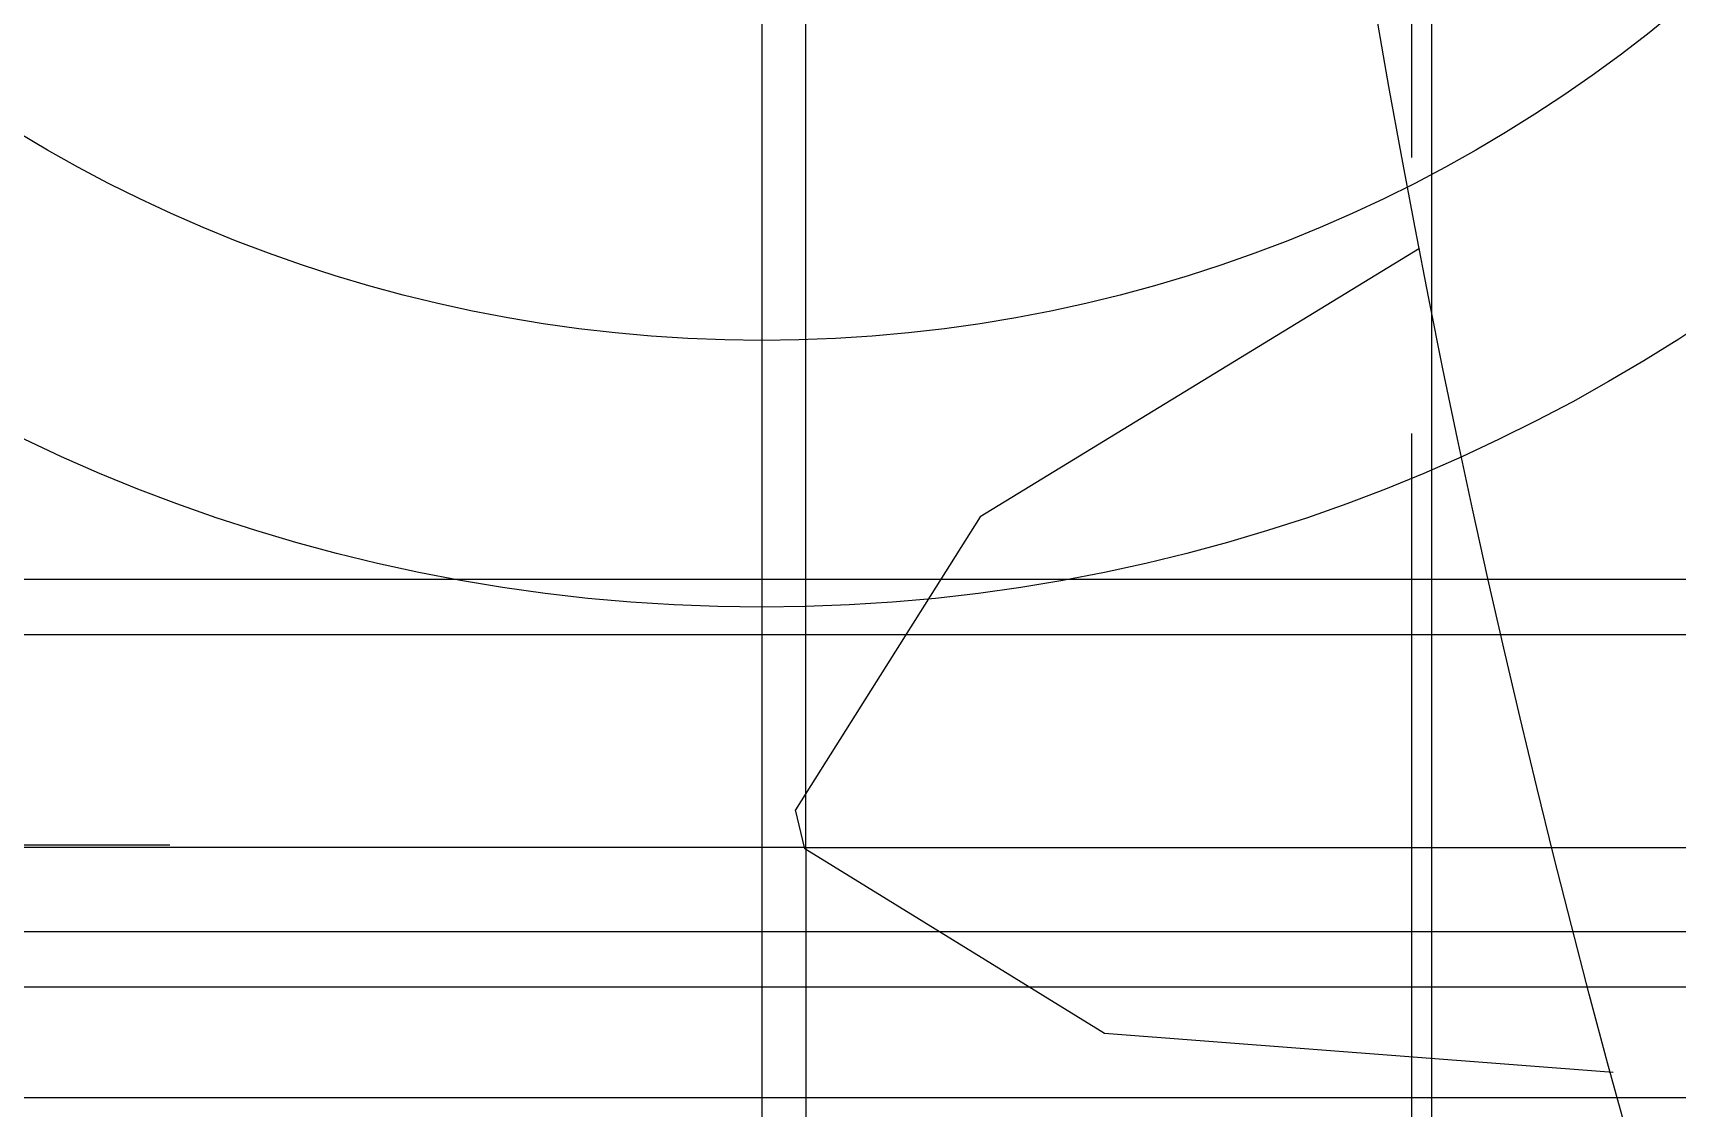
# Model space of a CAD drawing. Extents: x -381 to 213, y -63 to 250.
# Drawn here: x -71.43 to -62.49, y 18.1 to 23.94 of the extents above; entities that cross this region are included whole.
import ezdxf

# ---------------------------------------------------------------- set-up
doc = ezdxf.new("R2010")
doc.units = 0
doc.header["$MEASUREMENT"] = 0
for name, pattern in [('K5LT65535', [0]), ('K5LT_AXLED', [19.5, 15, -1.5, 1.5, -1.5]), ('K5LT_BASIC', [0])]:
    doc.linetypes.add(name, pattern=pattern)
doc.layers.add('Системный слой', color=7, linetype='Continuous')

# ---------------------------------------------------------------- blocks, each defined once
blk = doc.blocks.new('*U')
at = {"layer": 'Системный слой', "color": 5, "linetype": 'K5LT_BASIC'}
for p, q in [((0.0986, 28.3197), (0.0986, -1.6803)), ((33.3779, 11.2227), (-46.6221, 11.2227)), ((29.2793, -9.2301), (29.2296, -9.019)), ((29.2793, -9.2301), (29.2296, -9.019))]:
    blk.add_line(p, q, dxfattribs=at)
at = {"layer": 'Системный слой', "color": 30, "linetype": 'K5LT_AXLED'}
for p, q in [((-0.009, -0.1679), (-0.009, 22.9821)), ((-118.0584, 12.6079), (-118.0584, 22.1079)), ((-0.009, -0.1679), (-0.009, 21.6321)), ((-118.0584, 12.6079), (-127.5584, 12.6079)), ((-118.0584, 12.6079), (-108.5584, 12.6079)), ((-118.0584, 12.6079), (-118.0584, 3.1079)), ((29.0451, 1.3327), (29.0451, -19.6673)), ((29.0451, 1.3327), (29.0451, -8.4673)), ((29.0451, 1.3327), (29.0451, -13.1673)), ((22.3268, -9.2084), (25.8268, -9.2084))]:
    blk.add_line(p, q, dxfattribs=at)
at = {"layer": 'Системный слой', "color": 5, "linetype": 'K5LT_BASIC'}
for points in [[(32.6205, -5.9687), (30.2335, -7.4272), (29.2296, -9.019)], [(32.6205, -5.9687), (30.2335, -7.4272), (29.2296, -9.019)], [(33.6752, -10.4461), (30.9091, -10.2334), (29.2793, -9.2301)], [(33.6752, -10.4461), (30.9091, -10.2334), (29.2793, -9.2301)]]:
    blk.add_lwpolyline(points, dxfattribs=at)
blk = doc.blocks.new('*F')
at = {"layer": 'Системный слой', "color": 5, "linetype": 'K5LT65535'}
for points in [[(-51.1017, 49.7605), (-128.2335, 22.8696), (-130.1116, 20.4294), (-130.1116, 14.0655), (-53.8769, 14.0655), (-43.8287, 42.3918), (-43.8287, 45.9326)], [(61.3105, -34.1658), (-32.3451, -34.1205), (-47.0824, -29.0939), (-58.6618, -6.9879), (-60.9585, -2.4901), (-65.0735, -0.3848), (-75.9829, 2.1034), (-86.6053, 2.1034), (-95.8879, 2.1034), (-104.0222, -0.3848), (-108.9984, -5.361), (-114.2618, -13.6867), (-130.2432, -13.6867), (-130.2432, 12.1516), (-51.5802, 12.1516), (-42.0105, -15.9834), (-39.4266, -18.5672), (-35.8858, -20.3855), (-31.8666, -21.5338), (54.835, -21.5338), (57.0839, -19.2849), (57.0839, 15.6923), (64.5961, 15.6923), (64.6218, 7.6219)]]:
    blk.add_lwpolyline(points, dxfattribs=at)
at = {"layer": 'Системный слой', "color": 5, "linetype": 'K5LT_BASIC'}
for centre, radius in [((94.0125, 5.9815), 62.5341), ((94.0125, 5.9815), 62.5341), ((-0.009, -0.1679), 21.15), ((29.0451, 1.3327), 19), ((-0.009, -0.1679), 19.8), ((29.0451, 1.3327), 9.25), ((29.0451, 1.3327), 7.8)]:
    blk.add_circle(centre, radius, dxfattribs=at)
at = {"layer": 'Системный слой'}
blk.add_blockref('*U', (0, 0), dxfattribs=at)
blk.add_blockref('*U', (0, 0), dxfattribs=at)
blk.add_blockref('*U', (0, 0), dxfattribs=at)
blk.add_blockref('*U', (0, 0), dxfattribs=at)
blk.add_blockref('*U', (0, 0), dxfattribs=at)
blk.add_blockref('*U', (0, 0), dxfattribs=at)
blk.add_blockref('*U', (0, 0), dxfattribs=at)
blk.add_blockref('*U', (0, 0), dxfattribs=at)
blk.add_blockref('*U', (0, 0), dxfattribs=at)
blk.add_blockref('*U', (0, 0), dxfattribs=at)
blk.add_blockref('*U', (0, 0), dxfattribs=at)
blk.add_blockref('*U', (0, 0), dxfattribs=at)
blk.add_blockref('*U', (0, 0), dxfattribs=at)
blk.add_blockref('*U', (0, 0), dxfattribs=at)
blk.add_blockref('*U', (0, 0), dxfattribs=at)
blk.add_blockref('*U', (0, 0), dxfattribs=at)
blk.add_blockref('*U', (0, 0), dxfattribs=at)
blk.add_blockref('*U', (0, 0), dxfattribs=at)
blk.add_blockref('*U', (0, 0), dxfattribs=at)
blk.add_blockref('*U', (0, 0), dxfattribs=at)
blk.add_blockref('*U', (0, 0), dxfattribs=at)
blk.add_blockref('*U', (0, 0), dxfattribs=at)
blk.add_blockref('*U', (0, 0), dxfattribs=at)
blk.add_blockref('*U', (0, 0), dxfattribs=at)
blk.add_blockref('*U', (0, 0), dxfattribs=at)
blk.add_blockref('*U', (0, 0), dxfattribs=at)
blk.add_blockref('*U', (0, 0), dxfattribs=at)
blk.add_blockref('*U', (0, 0), dxfattribs=at)
blk.add_blockref('*U', (0, 0), dxfattribs=at)
blk.add_blockref('*U', (0, 0), dxfattribs=at)
blk.add_blockref('*U', (0, 0), dxfattribs=at)
blk.add_blockref('*U', (0, 0), dxfattribs=at)
blk.add_blockref('*U', (0, 0), dxfattribs=at)
blk.add_blockref('*U', (0, 0), dxfattribs=at)
blk.add_blockref('*U', (0, 0), dxfattribs=at)
blk.add_blockref('*U', (0, 0), dxfattribs=at)
blk.add_blockref('*U', (0, 0), dxfattribs=at)
blk.add_blockref('*U', (0, 0), dxfattribs=at)
blk.add_blockref('*U', (0, 0), dxfattribs=at)
blk.add_blockref('*U', (0, 0), dxfattribs=at)
blk.add_blockref('*U', (0, 0), dxfattribs=at)
blk.add_blockref('*U', (0, 0), dxfattribs=at)
blk.add_blockref('*U', (0, 0), dxfattribs=at)
blk.add_blockref('*U', (0, 0), dxfattribs=at)
blk.add_blockref('*U', (0, 0), dxfattribs=at)
blk.add_blockref('*U', (0, 0), dxfattribs=at)
blk.add_blockref('*U', (0, 0), dxfattribs=at)
blk.add_blockref('*U', (0, 0), dxfattribs=at)
blk.add_blockref('*U', (0, 0), dxfattribs=at)
blk.add_blockref('*U', (0, 0), dxfattribs=at)
blk.add_blockref('*U', (0, 0), dxfattribs=at)
blk.add_blockref('*U', (0, 0), dxfattribs=at)
blk.add_blockref('*U', (0, 0), dxfattribs=at)
blk.add_blockref('*U', (0, 0), dxfattribs=at)
blk.add_blockref('*U', (0, 0), dxfattribs=at)
blk.add_blockref('*U', (0, 0), dxfattribs=at)
blk.add_blockref('*U', (0, 0), dxfattribs=at)
blk.add_blockref('*U', (0, 0), dxfattribs=at)
blk.add_blockref('*U', (0, 0), dxfattribs=at)
blk.add_blockref('*U', (0, 0), dxfattribs=at)
blk.add_blockref('*U', (0, 0), dxfattribs=at)
blk.add_blockref('*U', (0, 0), dxfattribs=at)
blk.add_blockref('*U', (0, 0), dxfattribs=at)
blk.add_blockref('*U', (0, 0), dxfattribs=at)
blk.add_blockref('*U', (0, 0), dxfattribs=at)
blk.add_blockref('*U', (0, 0), dxfattribs=at)
blk.add_blockref('*U', (0, 0), dxfattribs=at)
blk.add_blockref('*U', (0, 0), dxfattribs=at)
blk.add_blockref('*U', (0, 0), dxfattribs=at)
blk.add_blockref('*U', (0, 0), dxfattribs=at)
blk.add_blockref('*U', (0, 0), dxfattribs=at)
blk.add_blockref('*U', (0, 0), dxfattribs=at)
blk.add_blockref('*U', (0, 0), dxfattribs=at)
blk.add_blockref('*U', (0, 0), dxfattribs=at)
blk.add_blockref('*U', (0, 0), dxfattribs=at)
blk.add_blockref('*U', (0, 0), dxfattribs=at)
blk.add_blockref('*U', (0, 0), dxfattribs=at)
blk.add_blockref('*U', (0, 0), dxfattribs=at)
blk.add_blockref('*U', (0, 0), dxfattribs=at)
blk.add_blockref('*U', (0, 0), dxfattribs=at)
blk.add_blockref('*U', (0, 0), dxfattribs=at)
blk.add_blockref('*U', (0, 0), dxfattribs=at)
blk.add_blockref('*U', (0, 0), dxfattribs=at)
blk.add_blockref('*U', (0, 0), dxfattribs=at)
blk.add_blockref('*U', (0, 0), dxfattribs=at)
blk.add_blockref('*U', (0, 0), dxfattribs=at)
blk.add_blockref('*U', (0, 0), dxfattribs=at)
blk.add_blockref('*U', (0, 0), dxfattribs=at)
blk.add_blockref('*U', (0, 0), dxfattribs=at)
blk.add_blockref('*U', (0, 0), dxfattribs=at)
blk.add_blockref('*U', (0, 0), dxfattribs=at)
blk.add_blockref('*U', (0, 0), dxfattribs=at)
blk.add_blockref('*U', (0, 0), dxfattribs=at)
blk.add_blockref('*U', (0, 0), dxfattribs=at)
blk.add_blockref('*U', (0, 0), dxfattribs=at)
blk.add_blockref('*U', (0, 0), dxfattribs=at)
blk.add_blockref('*U', (0, 0), dxfattribs=at)
blk.add_blockref('*U', (0, 0), dxfattribs=at)
blk.add_blockref('*U', (0, 0), dxfattribs=at)
blk.add_blockref('*U', (0, 0), dxfattribs=at)
blk.add_blockref('*U', (0, 0), dxfattribs=at)
blk.add_blockref('*U', (0, 0), dxfattribs=at)
blk.add_blockref('*U', (0, 0), dxfattribs=at)
blk.add_blockref('*U', (0, 0), dxfattribs=at)
blk.add_blockref('*U', (0, 0), dxfattribs=at)
blk.add_blockref('*U', (0, 0), dxfattribs=at)
blk.add_blockref('*U', (0, 0), dxfattribs=at)
blk.add_blockref('*U', (0, 0), dxfattribs=at)
blk.add_blockref('*U', (0, 0), dxfattribs=at)
blk.add_blockref('*U', (0, 0), dxfattribs=at)
blk.add_blockref('*U', (0, 0), dxfattribs=at)
blk.add_blockref('*U', (0, 0), dxfattribs=at)
blk.add_blockref('*U', (0, 0), dxfattribs=at)
blk.add_blockref('*U', (0, 0), dxfattribs=at)
blk.add_blockref('*U', (0, 0), dxfattribs=at)
blk.add_blockref('*U', (0, 0), dxfattribs=at)
blk.add_blockref('*U', (0, 0), dxfattribs=at)
blk.add_blockref('*U', (0, 0), dxfattribs=at)
blk.add_blockref('*U', (0, 0), dxfattribs=at)
blk.add_blockref('*U', (0, 0), dxfattribs=at)
blk.add_blockref('*U', (0, 0), dxfattribs=at)
blk.add_blockref('*U', (0, 0), dxfattribs=at)
blk.add_blockref('*U', (0, 0), dxfattribs=at)
blk.add_blockref('*U', (0, 0), dxfattribs=at)
blk.add_blockref('*U', (0, 0), dxfattribs=at)
blk.add_blockref('*U', (0, 0), dxfattribs=at)
blk.add_blockref('*U', (0, 0), dxfattribs=at)
blk.add_blockref('*U', (0, 0), dxfattribs=at)
blk.add_blockref('*U', (0, 0), dxfattribs=at)
blk.add_blockref('*U', (0, 0), dxfattribs=at)
blk.add_blockref('*U', (0, 0), dxfattribs=at)
blk.add_blockref('*U', (0, 0), dxfattribs=at)
blk.add_blockref('*U', (0, 0), dxfattribs=at)
blk.add_blockref('*U', (0, 0), dxfattribs=at)
blk.add_blockref('*U', (0, 0), dxfattribs=at)
blk.add_blockref('*U', (0, 0), dxfattribs=at)
blk.add_blockref('*U', (0, 0), dxfattribs=at)
blk.add_blockref('*U', (0, 0), dxfattribs=at)
blk.add_blockref('*U', (0, 0), dxfattribs=at)
blk.add_blockref('*U', (0, 0), dxfattribs=at)
blk.add_blockref('*U', (0, 0), dxfattribs=at)
blk.add_blockref('*U', (0, 0), dxfattribs=at)
blk.add_blockref('*U', (0, 0), dxfattribs=at)
blk.add_blockref('*U', (0, 0), dxfattribs=at)
blk.add_blockref('*U', (0, 0), dxfattribs=at)
blk.add_blockref('*U', (0, 0), dxfattribs=at)
blk.add_blockref('*U', (0, 0), dxfattribs=at)
blk.add_blockref('*U', (0, 0), dxfattribs=at)
blk.add_blockref('*U', (0, 0), dxfattribs=at)
blk.add_blockref('*U', (0, 0), dxfattribs=at)
blk.add_blockref('*U', (0, 0), dxfattribs=at)
blk.add_blockref('*U', (0, 0), dxfattribs=at)
blk.add_blockref('*U', (0, 0), dxfattribs=at)
blk.add_blockref('*U', (0, 0), dxfattribs=at)
blk.add_blockref('*U', (0, 0), dxfattribs=at)
blk.add_blockref('*U', (0, 0), dxfattribs=at)
blk.add_blockref('*U', (0, 0), dxfattribs=at)
blk.add_blockref('*U', (0, 0), dxfattribs=at)
blk.add_blockref('*U', (0, 0), dxfattribs=at)
blk.add_blockref('*U', (0, 0), dxfattribs=at)
blk.add_blockref('*U', (0, 0), dxfattribs=at)
blk.add_blockref('*U', (0, 0), dxfattribs=at)
blk.add_blockref('*U', (0, 0), dxfattribs=at)
blk.add_blockref('*U', (0, 0), dxfattribs=at)
blk.add_blockref('*U', (0, 0), dxfattribs=at)
blk.add_blockref('*U', (0, 0), dxfattribs=at)
blk.add_blockref('*U', (0, 0), dxfattribs=at)
blk.add_blockref('*U', (0, 0), dxfattribs=at)
blk.add_blockref('*U', (0, 0), dxfattribs=at)
blk.add_blockref('*U', (0, 0), dxfattribs=at)
blk.add_blockref('*U', (0, 0), dxfattribs=at)
blk.add_blockref('*U', (0, 0), dxfattribs=at)
blk.add_blockref('*U', (0, 0), dxfattribs=at)
blk.add_blockref('*U', (0, 0), dxfattribs=at)
blk.add_blockref('*U', (0, 0), dxfattribs=at)
blk.add_blockref('*U', (0, 0), dxfattribs=at)
blk.add_blockref('*U', (0, 0), dxfattribs=at)
blk.add_blockref('*U', (0, 0), dxfattribs=at)
blk.add_blockref('*U', (0, 0), dxfattribs=at)
blk.add_blockref('*U', (0, 0), dxfattribs=at)
blk.add_blockref('*U', (0, 0), dxfattribs=at)
blk.add_blockref('*U', (0, 0), dxfattribs=at)
blk.add_blockref('*U', (0, 0), dxfattribs=at)
blk.add_blockref('*U', (0, 0), dxfattribs=at)
blk.add_blockref('*U', (0, 0), dxfattribs=at)
blk.add_blockref('*U', (0, 0), dxfattribs=at)
blk.add_blockref('*U', (0, 0), dxfattribs=at)
blk.add_blockref('*U', (0, 0), dxfattribs=at)
blk.add_blockref('*U', (0, 0), dxfattribs=at)
blk.add_blockref('*U', (0, 0), dxfattribs=at)
blk.add_blockref('*U', (0, 0), dxfattribs=at)
blk.add_blockref('*U', (0, 0), dxfattribs=at)
blk.add_blockref('*U', (0, 0), dxfattribs=at)
blk.add_blockref('*U', (0, 0), dxfattribs=at)
blk.add_blockref('*U', (0, 0), dxfattribs=at)
blk.add_blockref('*U', (0, 0), dxfattribs=at)
blk.add_blockref('*U', (0, 0), dxfattribs=at)
blk.add_blockref('*U', (0, 0), dxfattribs=at)
blk.add_blockref('*U', (0, 0), dxfattribs=at)
blk.add_blockref('*U', (0, 0), dxfattribs=at)
blk.add_blockref('*U', (0, 0), dxfattribs=at)
blk.add_blockref('*U', (0, 0), dxfattribs=at)
blk.add_blockref('*U', (0, 0), dxfattribs=at)
blk.add_blockref('*U', (0, 0), dxfattribs=at)
blk.add_blockref('*U', (0, 0), dxfattribs=at)
blk.add_blockref('*U', (0, 0), dxfattribs=at)
blk.add_blockref('*U', (0, 0), dxfattribs=at)

msp = doc.modelspace()

# ---------------------------------------------------------------- block references
at = {"layer": 'Системный слой'}
for p in [(-96.5151, 28.7405), (-63.9267, 6.9347), (50.8279, 6.9091), (-212.0681, 6.6367), (10.9271, 6.6087)]:
    msp.add_blockref('*F', p, dxfattribs=at)

doc.saveas('drawing.dxf')
